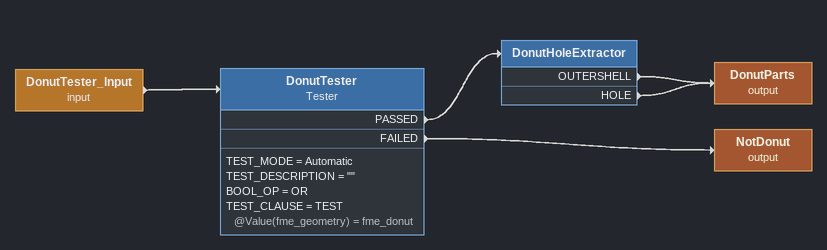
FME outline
DonutTester_Input (input)
    -> DonutTester
DonutTester: Tester
    TEST_MODE = Automatic
    TEST_DESCRIPTION = ""
    BOOL_OP = OR
    TEST_CLAUSE = TEST @Value(fme_geometry) = fme_donut
    PASSED -> DonutHoleExtractor
    FAILED -> NotDonut (output)
DonutHoleExtractor
    OUTERSHELL -> DonutParts (output)
    HOLE -> DonutParts (output)
DonutParts (output)
NotDonut (output)
